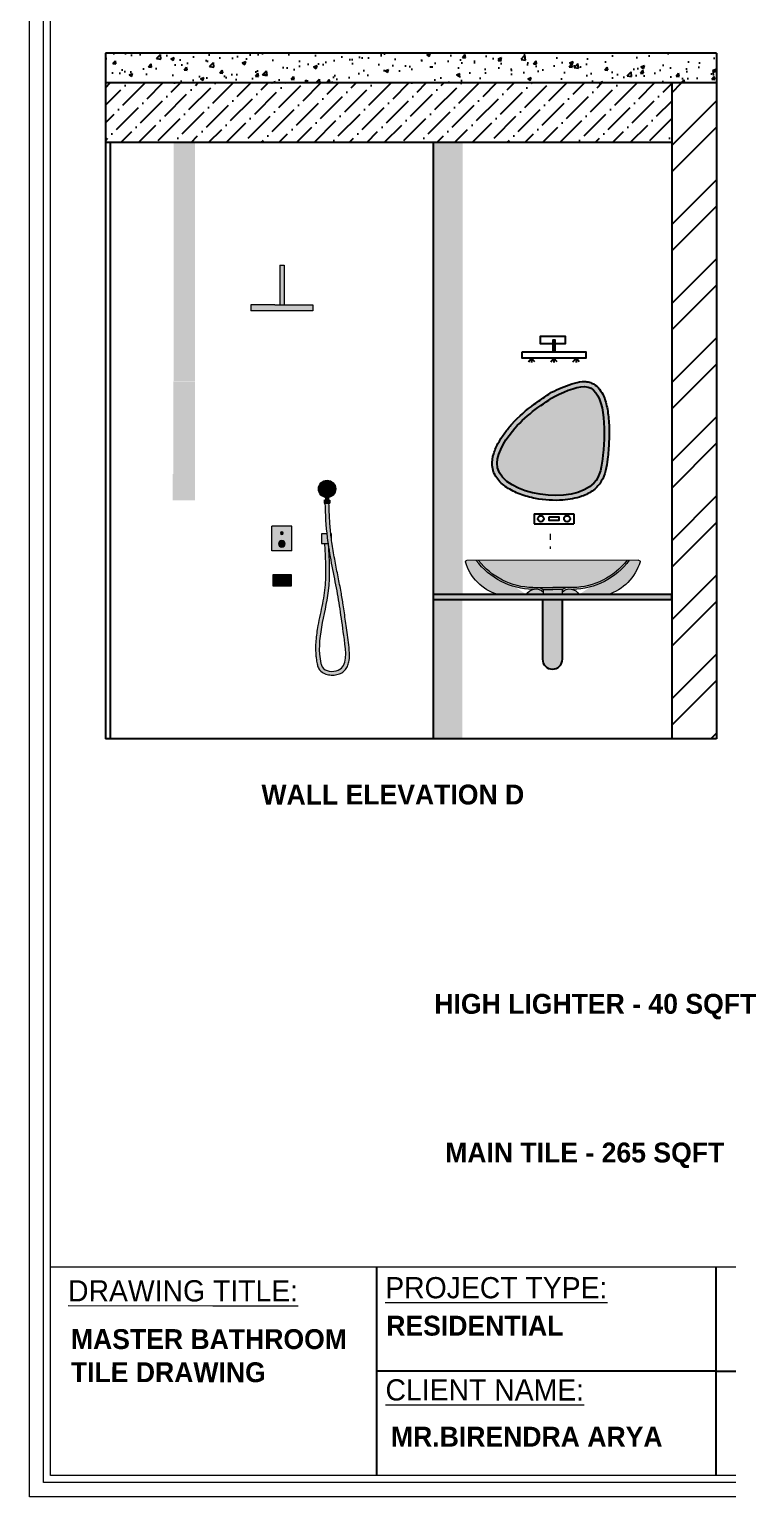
# Model space of a CAD drawing. Header units: inches. Extents: x 9636 to 21597, y -10243 to 557.
# Drawn here: x 15536.9 to 15677.5, y -9707.2 to -9411.8 of the extents above; entities that cross this region are included whole.
import ezdxf

# ---------------------------------------------------------------- set-up
doc = ezdxf.new("R2010")
doc.units = ezdxf.units.IN
doc.header["$MEASUREMENT"] = 0
doc.layers.add('.', color=30, linetype='Continuous')
doc.layers.add('IEL-HATCH-002', color=7, linetype='Continuous')
for name, color, linetype, lineweight in [('FURNI', 140, 'Continuous', 18), ('OUTLINE', 7, 'Continuous', 5), ('WALL', 23, 'Continuous', 15)]:
    doc.layers.add(name, color=color, linetype=linetype, lineweight=lineweight)
doc.styles.add('HEMI', font='stylu.ttf')
pattern_1 = [(0, (47628.2624, 43610.364), (0, 6.985), [5.08, -1.905]), (90, (47628.2624, 43610.364), (-6.985, 4e-16), [5.08, -1.905])]

# ---------------------------------------------------------------- blocks, each defined once
blk = doc.blocks.new('shower panel')
at = {"ltscale": 10, "true_color": 0xc7c8ca, "transparency": 33554687}
h = blk.add_hatch(color=9, dxfattribs=at)
h.dxf.hatch_style = 1
h.paths.add_polyline_path([(5645.21, 3090.33), (5644.31, 3090.33), (5644.31, 3082.34), (5645.21, 3082.34)])
h.paths.add_polyline_path([(5650.99, 3082.34), (5646.2, 3082.34), (5638.53, 3082.34), (5638.53, 3081.14), (5650.99, 3081.14)])
h = blk.add_hatch(color=9, dxfattribs=at)
h.dxf.hatch_style = 1
h.paths.add_polyline_path([(5646.76, 3037.82), (5642.76, 3037.82), (5642.76, 3032.84), (5646.76, 3032.84)])
h.paths.add_polyline_path([(5644.1, 3034.23, -1), (5645.42, 3034.23, -1)], flags=0)
h.paths.add_polyline_path([(5644.5, 3036.41, -1), (5645.02, 3036.41, -1)], flags=0)
h.paths.add_polyline_path([(5644.1, 3034.23, 1), (5645.42, 3034.23, 1)], flags=16)
h.paths.add_polyline_path([(5644.5, 3036.41, 1), (5645.02, 3036.41, 1)], flags=16)
h = blk.add_hatch(color=9, dxfattribs=at)
h.dxf.hatch_style = 1
h.paths.add_polyline_path([(5645.42, 3034.23, 1), (5644.1, 3034.23, 1)])
h.paths.add_polyline_path([(5645.02, 3036.41, 1), (5644.5, 3036.41, 1)])
h = blk.add_hatch(color=9, dxfattribs=at)
h.dxf.hatch_style = 1
h.paths.add_polyline_path([(5646.54, 3028.05), (5642.9, 3028.05), (5642.9, 3025.73), (5646.54, 3025.74)])
h.paths.add_polyline_path([(5644.17, 3026.06), (5644.17, 3026.42), (5643.53, 3026.42), (5643.53, 3027.34), (5645.98, 3027.34), (5645.98, 3026.42), (5645.34, 3026.42), (5645.34, 3026.06)], flags=16)
h = blk.add_hatch(color=9, dxfattribs=at)
h.dxf.hatch_style = 1
h.paths.add_polyline_path([(5645.34, 3026.42), (5644.17, 3026.42), (5644.17, 3026.06), (5645.34, 3026.06)])
h.paths.add_polyline_path([(5645.98, 3027.34), (5643.53, 3027.34), (5643.53, 3026.42), (5645.98, 3026.42)])
at = {"color": 18, "true_color": 0x000000}
for p, q in [((5644.31, 3090.33), (5644.31, 3082.34)), ((5645.21, 3090.33), (5645.21, 3082.34)), ((5646.2, 3082.34), (5638.53, 3082.34)), ((5638.53, 3082.34), (5638.53, 3081.14)), ((5638.53, 3081.14), (5650.99, 3081.14)), ((5646.2, 3082.34), (5650.99, 3082.34)), ((5650.99, 3082.34), (5650.99, 3081.14)), ((5642.76, 3032.84), (5642.76, 3037.82)), ((5642.76, 3037.82), (5646.76, 3037.82)), ((5646.76, 3032.84), (5646.76, 3037.82)), ((5642.76, 3032.84), (5646.76, 3032.84))]:
    blk.add_line(p, q, dxfattribs=at)
at = {"color": 18, "linetype": 'Continuous', "ltscale": 10, "true_color": 0x000000}
blk.add_line((5645.21, 3090.33), (5644.31, 3090.33), dxfattribs=at)
at = {"color": 18, "true_color": 0x000000}
for points in [[(5642.9, 3025.73), (5646.54, 3025.74), (5646.54, 3028.05), (5642.9, 3028.05)], [(5643.53, 3027.34), (5645.98, 3027.34), (5645.98, 3026.42), (5643.53, 3026.42)]]:
    blk.add_lwpolyline(points, close=True, dxfattribs=at)
for centre, radius in [((5644.76, 3036.41), 0.261), ((5644.76, 3034.23), 0.658)]:
    blk.add_circle(centre, radius, dxfattribs=at)
at = {"layer": 'WALL', "color": 18, "linetype": 'Continuous', "ltscale": 10, "true_color": 0x000000}
blk.add_lwpolyline([(5644.17, 3026.42), (5645.34, 3026.42), (5645.34, 3026.06), (5644.17, 3026.06)], close=True, dxfattribs=at)
blk = doc.blocks.new('handshower')
at = {"ltscale": 10, "true_color": 0xc7c8ca, "transparency": 33554687}
h = blk.add_hatch(color=9, dxfattribs=at)
h.dxf.hatch_style = 1
h.paths.add_polyline_path([(5652.82, 3045.31, 1), (5656.3, 3045.31, 1)])
h = blk.add_hatch(color=9, dxfattribs=at)
h.dxf.hatch_style = 1
edge = h.paths.add_edge_path(flags=17)
edge.add_spline(control_points=[(5654.81, 3034.29), (5654.75, 3034.71), (5654.67, 3035.38), (5654.59, 3036.04), (5654.57, 3036.29)], knot_values=[54.194677, 54.194677, 54.194677, 54.194677, 55.45483, 56.187119, 56.187119, 56.187119, 56.187119], degree=3, periodic=0)
edge.add_line((5654.57, 3036.29), (5653.47, 3036.29))
edge.add_line((5653.47, 3036.29), (5653.47, 3034.29))
edge.add_line((5653.47, 3034.29), (5654.81, 3034.29))
edge = h.paths.add_edge_path()
edge.add_spline(control_points=[(5655.47, 3035.05), (5655.41, 3035.47), (5655.36, 3035.88), (5655.32, 3036.29)], knot_values=[54.859322, 54.859322, 54.859322, 54.859322, 56.108997, 56.108997, 56.108997, 56.108997], degree=3, periodic=0)
edge.add_spline(control_points=[(5655.32, 3036.29), (5655.29, 3036.57), (5655.26, 3036.85), (5655.15, 3038.11), (5655.09, 3039.1), (5655, 3040.88), (5654.96, 3041.67), (5654.93, 3042.47)], knot_values=[56.108997, 56.108997, 56.108997, 56.108997, 56.962385, 56.962385, 59.951382, 59.951382, 62.356014, 62.356014, 62.356014, 62.356014], degree=3, periodic=0)
edge.add_line((5654.93, 3042.47), (5654.18, 3042.47))
edge.add_spline(control_points=[(5654.18, 3042.47), (5654.26, 3040.57), (5654.34, 3038.67), (5654.52, 3036.76)], knot_values=[56.654033, 56.654033, 56.654033, 56.654033, 62.384454, 62.384454, 62.384454, 62.384454], degree=3, periodic=0)
edge.add_spline(control_points=[(5654.52, 3036.76), (5654.53, 3036.6), (5654.55, 3036.44), (5654.57, 3036.29)], knot_values=[56.187119, 56.187119, 56.187119, 56.187119, 56.654033, 56.654033, 56.654033, 56.654033], degree=3, periodic=0)
edge.add_spline(control_points=[(5654.57, 3036.29), (5654.59, 3036.04), (5654.64, 3035.61), (5654.69, 3035.18), (5654.72, 3034.99)], knot_values=[54.896824, 54.896824, 54.896824, 54.896824, 55.629113, 56.187119, 56.187119, 56.187119, 56.187119], degree=3, periodic=0)
edge.add_spline(control_points=[(5654.72, 3034.99), (5654.75, 3034.76), (5654.78, 3034.52), (5654.81, 3034.29)], knot_values=[54.194677, 54.194677, 54.194677, 54.194677, 54.896824, 54.896824, 54.896824, 54.896824], degree=3, periodic=0)
edge.add_spline(control_points=[(5654.81, 3034.29), (5654.9, 3033.71), (5654.99, 3033.13), (5655.09, 3032.55)], knot_values=[52.468674, 52.468674, 52.468674, 52.468674, 54.194677, 54.194677, 54.194677, 54.194677], degree=3, periodic=0)
edge.add_spline(control_points=[(5655.09, 3032.55), (5655.5, 3030.1), (5656.05, 3027.58), (5656.49, 3025.21), (5656.51, 3025.12)], knot_values=[44.841361, 44.841361, 44.841361, 44.841361, 52.188713, 52.468674, 52.468674, 52.468674, 52.468674], degree=3, periodic=0)
edge.add_spline(control_points=[(5656.51, 3025.12), (5656.76, 3023.78), (5656.97, 3022.48), (5657.18, 3021.12)], knot_values=[40.510785, 40.510785, 40.510785, 40.510785, 44.841361, 44.841361, 44.841361, 44.841361], degree=3, periodic=0)
edge.add_spline(control_points=[(5657.18, 3021.12), (5657.33, 3020.07), (5657.49, 3018.99), (5657.65, 3017.83)], knot_values=[37.168422, 37.168422, 37.168422, 37.168422, 40.510785, 40.510785, 40.510785, 40.510785], degree=3, periodic=0)
edge.add_spline(control_points=[(5657.65, 3017.83), (5657.77, 3016.94), (5657.96, 3015.61), (5658.16, 3014.13), (5658.21, 3013.68)], knot_values=[33.526078, 33.526078, 33.526078, 33.526078, 36.058959, 37.168422, 37.168422, 37.168422, 37.168422], degree=3, periodic=0)
edge.add_spline(control_points=[(5658.21, 3013.68), (5658.24, 3013.41), (5658.27, 3013.13), (5658.29, 3012.86)], knot_values=[32.853295, 32.853295, 32.853295, 32.853295, 33.526078, 33.526078, 33.526078, 33.526078], degree=3, periodic=0)
edge.add_spline(control_points=[(5658.29, 3012.86), (5658.31, 3012.6), (5658.32, 3012.34), (5658.32, 3012.09)], knot_values=[32.195242, 32.195242, 32.195242, 32.195242, 32.853295, 32.853295, 32.853295, 32.853295], degree=3, periodic=0)
edge.add_spline(control_points=[(5658.32, 3012.09), (5658.33, 3011.91), (5658.32, 3011.74), (5658.31, 3011.57)], knot_values=[31.738138, 31.738138, 31.738138, 31.738138, 32.195242, 32.195242, 32.195242, 32.195242], degree=3, periodic=0)
edge.add_spline(control_points=[(5658.31, 3011.57), (5658.3, 3011.31), (5658.28, 3011.07), (5658.24, 3010.84)], knot_values=[31.055014, 31.055014, 31.055014, 31.055014, 31.738138, 31.738138, 31.738138, 31.738138], degree=3, periodic=0)
edge.add_spline(control_points=[(5658.24, 3010.84), (5658.23, 3010.76), (5658.21, 3010.69), (5658.2, 3010.62)], knot_values=[30.842614, 30.842614, 30.842614, 30.842614, 31.055014, 31.055014, 31.055014, 31.055014], degree=3, periodic=0)
edge.add_spline(control_points=[(5658.2, 3010.62), (5658.18, 3010.54), (5658.16, 3010.46), (5658.14, 3010.39)], knot_values=[30.59947, 30.59947, 30.59947, 30.59947, 30.842614, 30.842614, 30.842614, 30.842614], degree=3, periodic=0)
edge.add_spline(control_points=[(5658.14, 3010.39), (5658.12, 3010.32), (5658.1, 3010.25), (5658.08, 3010.19)], knot_values=[30.388353, 30.388353, 30.388353, 30.388353, 30.59947, 30.59947, 30.59947, 30.59947], degree=3, periodic=0)
edge.add_spline(control_points=[(5658.08, 3010.19), (5658.05, 3010.12), (5658.02, 3010.04), (5657.99, 3009.97)], knot_values=[30.143852, 30.143852, 30.143852, 30.143852, 30.388353, 30.388353, 30.388353, 30.388353], degree=3, periodic=0)
edge.add_spline(control_points=[(5657.99, 3009.97), (5657.97, 3009.91), (5657.94, 3009.86), (5657.91, 3009.8)], knot_values=[29.93379, 29.93379, 29.93379, 29.93379, 30.143852, 30.143852, 30.143852, 30.143852], degree=3, periodic=0)
edge.add_spline(control_points=[(5657.91, 3009.8), (5657.88, 3009.75), (5657.85, 3009.7), (5657.83, 3009.65)], knot_values=[29.750409, 29.750409, 29.750409, 29.750409, 29.93379, 29.93379, 29.93379, 29.93379], degree=3, periodic=0)
edge.add_spline(control_points=[(5657.83, 3009.65), (5657.79, 3009.6), (5657.76, 3009.54), (5657.72, 3009.49)], knot_values=[29.53932, 29.53932, 29.53932, 29.53932, 29.750409, 29.750409, 29.750409, 29.750409], degree=3, periodic=0)
edge.add_spline(control_points=[(5657.72, 3009.49), (5657.7, 3009.46), (5657.67, 3009.44), (5657.65, 3009.41)], knot_values=[29.418133, 29.418133, 29.418133, 29.418133, 29.53932, 29.53932, 29.53932, 29.53932], degree=3, periodic=0)
edge.add_spline(control_points=[(5657.65, 3009.41), (5657.62, 3009.37), (5657.59, 3009.34), (5657.56, 3009.31)], knot_values=[29.267829, 29.267829, 29.267829, 29.267829, 29.418133, 29.418133, 29.418133, 29.418133], degree=3, periodic=0)
edge.add_spline(control_points=[(5657.56, 3009.31), (5657.52, 3009.27), (5657.49, 3009.23), (5657.44, 3009.19)], knot_values=[29.084662, 29.084662, 29.084662, 29.084662, 29.267829, 29.267829, 29.267829, 29.267829], degree=3, periodic=0)
edge.add_spline(control_points=[(5657.44, 3009.19), (5657.42, 3009.17), (5657.39, 3009.14), (5657.36, 3009.12)], knot_values=[28.96291, 28.96291, 28.96291, 28.96291, 29.084662, 29.084662, 29.084662, 29.084662], degree=3, periodic=0)
edge.add_spline(control_points=[(5657.36, 3009.12), (5657.28, 3009.05), (5657.2, 3009), (5657.11, 3008.94)], knot_values=[28.62983, 28.62983, 28.62983, 28.62983, 28.96291, 28.96291, 28.96291, 28.96291], degree=3, periodic=0)
edge.add_spline(control_points=[(5657.11, 3008.94), (5657.07, 3008.92), (5657.04, 3008.9), (5657, 3008.89)], knot_values=[28.507584, 28.507584, 28.507584, 28.507584, 28.62983, 28.62983, 28.62983, 28.62983], degree=3, periodic=0)
edge.add_spline(control_points=[(5657, 3008.89), (5656.95, 3008.86), (5656.88, 3008.83), (5656.82, 3008.8), (5656.81, 3008.8)], knot_values=[28.296705, 28.296705, 28.296705, 28.296705, 28.500267, 28.507584, 28.507584, 28.507584, 28.507584], degree=3, periodic=0)
edge.add_spline(control_points=[(5656.81, 3008.8), (5656.76, 3008.78), (5656.7, 3008.75), (5656.64, 3008.73)], knot_values=[28.114163, 28.114163, 28.114163, 28.114163, 28.296705, 28.296705, 28.296705, 28.296705], degree=3, periodic=0)
edge.add_spline(control_points=[(5656.64, 3008.73), (5656.57, 3008.71), (5656.5, 3008.69), (5656.42, 3008.67)], knot_values=[27.903188, 27.903188, 27.903188, 27.903188, 28.114163, 28.114163, 28.114163, 28.114163], degree=3, periodic=0)
edge.add_spline(control_points=[(5656.42, 3008.67), (5656.34, 3008.65), (5656.25, 3008.64), (5656.16, 3008.62)], knot_values=[27.659043, 27.659043, 27.659043, 27.659043, 27.903188, 27.903188, 27.903188, 27.903188], degree=3, periodic=0)
edge.add_spline(control_points=[(5656.16, 3008.62), (5656.08, 3008.61), (5656, 3008.6), (5655.93, 3008.59)], knot_values=[27.447336, 27.447336, 27.447336, 27.447336, 27.659043, 27.659043, 27.659043, 27.659043], degree=3, periodic=0)
edge.add_spline(control_points=[(5655.93, 3008.59), (5655.83, 3008.59), (5655.74, 3008.58), (5655.65, 3008.58)], knot_values=[27.203462, 27.203462, 27.203462, 27.203462, 27.447336, 27.447336, 27.447336, 27.447336], degree=3, periodic=0)
edge.add_spline(control_points=[(5655.65, 3008.58), (5655.57, 3008.58), (5655.49, 3008.58), (5655.41, 3008.59)], knot_values=[26.992057, 26.992057, 26.992057, 26.992057, 27.203462, 27.203462, 27.203462, 27.203462], degree=3, periodic=0)
edge.add_spline(control_points=[(5655.41, 3008.59), (5655.31, 3008.59), (5655.22, 3008.6), (5655.13, 3008.61)], knot_values=[26.747282, 26.747282, 26.747282, 26.747282, 26.992057, 26.992057, 26.992057, 26.992057], degree=3, periodic=0)
edge.add_spline(control_points=[(5655.13, 3008.61), (5655.05, 3008.62), (5654.97, 3008.64), (5654.89, 3008.65)], knot_values=[26.537116, 26.537116, 26.537116, 26.537116, 26.747282, 26.747282, 26.747282, 26.747282], degree=3, periodic=0)
edge.add_spline(control_points=[(5654.89, 3008.65), (5654.75, 3008.68), (5654.61, 3008.72), (5654.48, 3008.77)], knot_values=[26.142537, 26.142537, 26.142537, 26.142537, 26.537116, 26.537116, 26.537116, 26.537116], degree=3, periodic=0)
edge.add_spline(control_points=[(5654.48, 3008.77), (5654.43, 3008.78), (5654.39, 3008.8), (5654.35, 3008.82)], knot_values=[26.021228, 26.021228, 26.021228, 26.021228, 26.142537, 26.142537, 26.142537, 26.142537], degree=3, periodic=0)
edge.add_spline(control_points=[(5654.35, 3008.82), (5654.26, 3008.86), (5654.18, 3008.9), (5654.09, 3008.95)], knot_values=[25.740864, 25.740864, 25.740864, 25.740864, 26.021228, 26.021228, 26.021228, 26.021228], degree=3, periodic=0)
edge.add_spline(control_points=[(5654.09, 3008.95), (5654.06, 3008.97), (5654.03, 3008.99), (5654, 3009.01)], knot_values=[25.634085, 25.634085, 25.634085, 25.634085, 25.740864, 25.740864, 25.740864, 25.740864], degree=3, periodic=0)
edge.add_spline(control_points=[(5654, 3009.01), (5653.97, 3009.03), (5653.94, 3009.06), (5653.9, 3009.08)], knot_values=[25.513429, 25.513429, 25.513429, 25.513429, 25.634085, 25.634085, 25.634085, 25.634085], degree=3, periodic=0)
edge.add_spline(control_points=[(5653.9, 3009.08), (5653.88, 3009.1), (5653.85, 3009.13), (5653.82, 3009.15)], knot_values=[25.406868, 25.406868, 25.406868, 25.406868, 25.513429, 25.513429, 25.513429, 25.513429], degree=3, periodic=0)
edge.add_spline(control_points=[(5653.82, 3009.15), (5653.79, 3009.18), (5653.77, 3009.2), (5653.74, 3009.23)], knot_values=[25.285802, 25.285802, 25.285802, 25.285802, 25.406868, 25.406868, 25.406868, 25.406868], degree=3, periodic=0)
edge.add_spline(control_points=[(5653.74, 3009.23), (5653.72, 3009.26), (5653.69, 3009.28), (5653.67, 3009.31)], knot_values=[25.179623, 25.179623, 25.179623, 25.179623, 25.285802, 25.285802, 25.285802, 25.285802], degree=3, periodic=0)
edge.add_spline(control_points=[(5653.67, 3009.31), (5653.65, 3009.34), (5653.62, 3009.37), (5653.6, 3009.41)], knot_values=[25.058111, 25.058111, 25.058111, 25.058111, 25.179623, 25.179623, 25.179623, 25.179623], degree=3, periodic=0)
edge.add_spline(control_points=[(5653.6, 3009.41), (5653.59, 3009.43), (5653.57, 3009.46), (5653.55, 3009.49), (5653.55, 3009.49)], knot_values=[24.953418, 24.953418, 24.953418, 24.953418, 25.043234, 25.058111, 25.058111, 25.058111, 25.058111], degree=3, periodic=0)
edge.add_spline(control_points=[(5653.55, 3009.49), (5653.53, 3009.53), (5653.51, 3009.56), (5653.5, 3009.6)], knot_values=[24.833132, 24.833132, 24.833132, 24.833132, 24.953418, 24.953418, 24.953418, 24.953418], degree=3, periodic=0)
edge.add_spline(control_points=[(5653.5, 3009.6), (5653.48, 3009.63), (5653.47, 3009.66), (5653.45, 3009.7)], knot_values=[24.725943, 24.725943, 24.725943, 24.725943, 24.833132, 24.833132, 24.833132, 24.833132], degree=3, periodic=0)
edge.add_spline(control_points=[(5653.45, 3009.7), (5653.44, 3009.73), (5653.43, 3009.77), (5653.42, 3009.81)], knot_values=[24.608323, 24.608323, 24.608323, 24.608323, 24.725943, 24.725943, 24.725943, 24.725943], degree=3, periodic=0)
edge.add_spline(control_points=[(5653.42, 3009.81), (5653.37, 3009.93), (5653.33, 3010.12), (5653.29, 3010.31), (5653.28, 3010.37)], knot_values=[24.035191, 24.035191, 24.035191, 24.035191, 24.425067, 24.608323, 24.608323, 24.608323, 24.608323], degree=3, periodic=0)
edge.add_spline(control_points=[(5653.28, 3010.37), (5653.23, 3010.58), (5653.2, 3010.78), (5653.17, 3010.98)], knot_values=[23.423365, 23.423365, 23.423365, 23.423365, 24.035191, 24.035191, 24.035191, 24.035191], degree=3, periodic=0)
edge.add_spline(control_points=[(5653.17, 3010.98), (5653.13, 3011.23), (5653.09, 3011.48), (5653.07, 3011.73)], knot_values=[22.671311, 22.671311, 22.671311, 22.671311, 23.423365, 23.423365, 23.423365, 23.423365], degree=3, periodic=0)
edge.add_spline(control_points=[(5653.07, 3011.73), (5653.04, 3012.01), (5653.02, 3012.29), (5653.01, 3012.56)], knot_values=[21.840313, 21.840313, 21.840313, 21.840313, 22.671311, 22.671311, 22.671311, 22.671311], degree=3, periodic=0)
edge.add_spline(control_points=[(5653.01, 3012.56), (5653, 3012.89), (5652.99, 3013.22), (5653, 3013.54)], knot_values=[20.855298, 20.855298, 20.855298, 20.855298, 21.840313, 21.840313, 21.840313, 21.840313], degree=3, periodic=0)
edge.add_spline(control_points=[(5653, 3013.54), (5653, 3013.95), (5653.03, 3014.35), (5653.06, 3014.76)], knot_values=[19.631856, 19.631856, 19.631856, 19.631856, 20.855298, 20.855298, 20.855298, 20.855298], degree=3, periodic=0)
edge.add_spline(control_points=[(5653.06, 3014.76), (5653.1, 3015.25), (5653.16, 3015.75), (5653.22, 3016.24)], knot_values=[18.14334, 18.14334, 18.14334, 18.14334, 19.631856, 19.631856, 19.631856, 19.631856], degree=3, periodic=0)
edge.add_spline(control_points=[(5653.22, 3016.24), (5653.3, 3016.75), (5653.38, 3017.25), (5653.47, 3017.76)], knot_values=[16.617957, 16.617957, 16.617957, 16.617957, 18.14334, 18.14334, 18.14334, 18.14334], degree=3, periodic=0)
edge.add_spline(control_points=[(5653.47, 3017.76), (5653.66, 3018.76), (5653.87, 3019.77), (5654.08, 3020.77)], knot_values=[13.582782, 13.582782, 13.582782, 13.582782, 16.617957, 16.617957, 16.617957, 16.617957], degree=3, periodic=0)
edge.add_spline(control_points=[(5654.08, 3020.77), (5654.21, 3021.36), (5654.33, 3021.94), (5654.44, 3022.53)], knot_values=[11.811598, 11.811598, 11.811598, 11.811598, 13.582782, 13.582782, 13.582782, 13.582782], degree=3, periodic=0)
edge.add_spline(control_points=[(5654.44, 3022.53), (5654.55, 3023.14), (5654.66, 3023.75), (5654.74, 3024.36)], knot_values=[9.973889, 9.973889, 9.973889, 9.973889, 11.811598, 11.811598, 11.811598, 11.811598], degree=3, periodic=0)
edge.add_spline(control_points=[(5654.74, 3024.36), (5654.76, 3024.5), (5654.89, 3025.55), (5654.97, 3026.6), (5655, 3027.51)], knot_values=[6.814131, 6.814131, 6.814131, 6.814131, 7.226304, 9.973889, 9.973889, 9.973889, 9.973889], degree=3, periodic=0)
edge.add_spline(control_points=[(5655, 3027.51), (5655.03, 3028.55), (5655.02, 3029.6), (5654.98, 3030.64)], knot_values=[3.691724, 3.691724, 3.691724, 3.691724, 6.814131, 6.814131, 6.814131, 6.814131], degree=3, periodic=0)
edge.add_spline(control_points=[(5654.98, 3030.64), (5654.94, 3031.85), (5654.87, 3033.07), (5654.8, 3034.29)], knot_values=[0.045478, 0.045478, 0.045478, 0.045478, 3.691724, 3.691724, 3.691724, 3.691724], degree=3, periodic=0)
edge.add_line((5654.8, 3034.29), (5654.04, 3034.29))
edge.add_spline(control_points=[(5654.04, 3034.29), (5654.08, 3033.77), (5654.11, 3033.24), (5654.19, 3031.68), (5654.24, 3030.64), (5654.28, 3028.59), (5654.26, 3027.56), (5654.16, 3025.82), (5654.09, 3025.11), (5653.88, 3023.67), (5653.76, 3022.94), (5653.33, 3020.76), (5652.99, 3019.28), (5652.63, 3017.29), (5652.54, 3016.79), (5652.33, 3015.27), (5652.24, 3014.26), (5652.25, 3012.84), (5652.26, 3012.45), (5652.31, 3011.79), (5652.33, 3011.52), (5652.4, 3011.05), (5652.43, 3010.84), (5652.5, 3010.45), (5652.53, 3010.27), (5652.6, 3009.97), (5652.62, 3009.85), (5652.69, 3009.59), (5652.74, 3009.45), (5652.86, 3009.18), (5652.94, 3009.04), (5653.11, 3008.8), (5653.21, 3008.7), (5653.61, 3008.33), (5653.95, 3008.15), (5654.67, 3007.91), (5655.04, 3007.85), (5655.78, 3007.82), (5656.16, 3007.85), (5656.87, 3008), (5657.21, 3008.13), (5657.81, 3008.49), (5658.06, 3008.71), (5658.47, 3009.23), (5658.62, 3009.52), (5658.86, 3010.12), (5658.93, 3010.43), (5659.09, 3011.42), (5659.09, 3012.12), (5658.99, 3013.54), (5658.9, 3014.26), (5658.71, 3015.61), (5658.63, 3016.25), (5658.46, 3017.49), (5658.37, 3018.09), (5658.13, 3019.82), (5657.97, 3020.9), (5657.67, 3022.83), (5657.53, 3023.69), (5657.2, 3025.55), (5657, 3026.57), (5656.59, 3028.64), (5656.37, 3029.7), (5655.96, 3031.89), (5655.76, 3033.04), (5655.55, 3034.47), (5655.5, 3034.76), (5655.47, 3035.05)], knot_values=[0, 0, 0, 0, 1.567068, 1.567068, 4.701204, 4.701204, 7.831507, 7.831507, 10.053613, 10.053613, 12.275719, 12.275719, 16.719932, 16.719932, 18.204245, 18.204245, 21.17287, 21.17287, 22.289722, 22.289722, 23.055672, 23.055672, 23.647988, 23.647988, 24.165265, 24.165265, 24.491359, 24.491359, 24.817452, 24.817452, 25.10916, 25.10916, 25.400868, 25.400868, 26.213079, 26.213079, 27.02529, 27.02529, 27.837501, 27.837501, 28.649712, 28.649712, 29.461923, 29.461923, 30.274134, 30.274134, 31.086345, 31.086345, 32.784906, 32.784906, 34.483466, 34.483466, 36.182027, 36.182027, 37.880588, 37.880588, 41.277709, 41.277709, 44.088792, 44.088792, 47.31031, 47.31031, 50.531827, 50.531827, 53.973389, 53.973389, 54.859322, 54.859322, 54.859322, 54.859322], degree=3, periodic=0)
edge = h.paths.add_edge_path(flags=17)
edge.add_line((5655.47, 3036.29), (5655.32, 3036.29))
edge.add_spline(control_points=[(5655.32, 3036.29), (5655.36, 3035.88), (5655.41, 3035.47), (5655.47, 3035.05)], knot_values=[54.859322, 54.859322, 54.859322, 54.859322, 56.108997, 56.108997, 56.108997, 56.108997], degree=3, periodic=0)
edge.add_line((5655.47, 3035.05), (5655.47, 3036.29))
h = blk.add_hatch(color=9, dxfattribs=at)
h.dxf.hatch_style = 1
h.paths.add_polyline_path([(5654.84, 3043.59, -0.085911), (5654.25, 3043.6), (5654.25, 3043.07), (5654.84, 3043.07)])
h.paths.add_polyline_path([(5655.15, 3043.07), (5653.96, 3043.08), (5653.96, 3042.47), (5655.15, 3042.47)])
at = {"color": 18, "true_color": 0x000000}
for p, q in [((5653.96, 3043.08), (5655.15, 3043.07)), ((5653.96, 3043.08), (5653.96, 3042.47)), ((5653.96, 3042.47), (5655.15, 3042.47)), ((5654.25, 3043.6), (5654.25, 3043.07)), ((5654.84, 3043.59), (5654.84, 3043.07)), ((5655.15, 3043.07), (5655.15, 3042.47))]:
    blk.add_line(p, q, dxfattribs=at)
blk.add_circle((5654.56, 3045.31), 1.74, dxfattribs=at)
at = {"layer": 'WALL', "color": 18, "linetype": 'Continuous', "ltscale": 10, "true_color": 0x000000}
for points in [[(5654.57, 3036.29), (5653.47, 3036.29), (5653.47, 3034.29), (5654.81, 3034.29)], [(5655.47, 3035.05), (5655.47, 3036.29), (5655.32, 3036.29)]]:
    blk.add_lwpolyline(points, dxfattribs=at)
for points, knots in [([(5654.8, 3034.29), (5654.99, 3031.11), (5655.47, 3023.04), (5652.13, 3014.82), (5653.72, 3008.58), (5659, 3008.07), (5657.71, 3017.35), (5656.67, 3025.05), (5654.52, 3034.45), (5654.27, 3040.17), (5654.18, 3042.47)], [0.045478, 0.045478, 0.045478, 0.045478, 9.561715, 24.218447, 24.968295, 28.304021, 34.63554, 45.121321, 55.45483, 62.386499, 62.386499, 62.386499, 62.386499]), ([(5654.04, 3034.29), (5654.08, 3033.77), (5654.11, 3033.24), (5654.19, 3031.68), (5654.24, 3030.64), (5654.28, 3028.59), (5654.26, 3027.56), (5654.16, 3025.82), (5654.09, 3025.11), (5653.88, 3023.67), (5653.76, 3022.94), (5653.33, 3020.76), (5652.99, 3019.28), (5652.63, 3017.29), (5652.54, 3016.79), (5652.33, 3015.27), (5652.24, 3014.26), (5652.25, 3012.84), (5652.26, 3012.45), (5652.31, 3011.79), (5652.33, 3011.52), (5652.4, 3011.05), (5652.43, 3010.84), (5652.5, 3010.45), (5652.53, 3010.27), (5652.6, 3009.97), (5652.62, 3009.85), (5652.69, 3009.59), (5652.74, 3009.45), (5652.86, 3009.18), (5652.94, 3009.04), (5653.11, 3008.8), (5653.21, 3008.7), (5653.61, 3008.33), (5653.95, 3008.15), (5654.67, 3007.91), (5655.04, 3007.85), (5655.78, 3007.82), (5656.16, 3007.85), (5656.87, 3008), (5657.21, 3008.13), (5657.81, 3008.49), (5658.06, 3008.71), (5658.47, 3009.23), (5658.62, 3009.52), (5658.86, 3010.12), (5658.93, 3010.43), (5659.09, 3011.42), (5659.09, 3012.12), (5658.99, 3013.54), (5658.9, 3014.26), (5658.71, 3015.61), (5658.63, 3016.25), (5658.46, 3017.49), (5658.37, 3018.09), (5658.13, 3019.82), (5657.97, 3020.9), (5657.67, 3022.83), (5657.53, 3023.69), (5657.2, 3025.55), (5657, 3026.57), (5656.59, 3028.64), (5656.37, 3029.7), (5655.96, 3031.89), (5655.76, 3033.04), (5655.44, 3035.16), (5655.33, 3036.15), (5655.15, 3038.11), (5655.09, 3039.1), (5655, 3040.88), (5654.96, 3041.67), (5654.93, 3042.47)], [0, 0, 0, 0, 1.567068, 1.567068, 4.701204, 4.701204, 7.831507, 7.831507, 10.053613, 10.053613, 12.275719, 12.275719, 16.719932, 16.719932, 18.204245, 18.204245, 21.17287, 21.17287, 22.289722, 22.289722, 23.055672, 23.055672, 23.647988, 23.647988, 24.165265, 24.165265, 24.491359, 24.491359, 24.817452, 24.817452, 25.10916, 25.10916, 25.400868, 25.400868, 26.213079, 26.213079, 27.02529, 27.02529, 27.837501, 27.837501, 28.649712, 28.649712, 29.461923, 29.461923, 30.274134, 30.274134, 31.086345, 31.086345, 32.784906, 32.784906, 34.483466, 34.483466, 36.182027, 36.182027, 37.880588, 37.880588, 41.277709, 41.277709, 44.088792, 44.088792, 47.31031, 47.31031, 50.531827, 50.531827, 53.973389, 53.973389, 56.962385, 56.962385, 59.951382, 59.951382, 62.356014, 62.356014, 62.356014, 62.356014])]:
    blk.add_open_spline(points, degree=3, knots=knots, dxfattribs=at)
blk = doc.blocks.new('KKU')
h = blk.add_hatch()
h.set_pattern_fill('ANGLE')
h.set_pattern_definition(pattern_1)
h.paths.add_polyline_path([(45768.62, 44314.64), (45768.62, 44314.64), (45768.64, 44314.32), (45769.31, 44314.32), (45769.31, 44314.37, 0.318841), (45769.21, 44314.51, 0.056589)])
h.paths.add_polyline_path([(45768.01, 44314.64, 0.054306), (45767.44, 44314.51, 0.318841), (45767.34, 44314.37), (45767.34, 44314.32), (45767.98, 44314.32)])
at = {"true_color": 0x636466}
h = blk.add_hatch(dxfattribs=at)
h.set_pattern_fill('ANGLE', color=251)
h.set_pattern_definition(pattern_1)
h.paths.add_polyline_path([(45768.43, 44314.66), (45768.41, 44314.91, 0.414214), (45768.3, 44315.02, 0.596402), (45768.22, 44314.91), (45768.2, 44314.66), (45768.1, 44313.48), (45768.52, 44313.48)])
at = {"true_color": 0xadddf7}
h = blk.add_hatch(dxfattribs=at)
h.set_pattern_fill('ANGLE', color=141)
h.set_pattern_definition(pattern_1)
h.paths.add_polyline_path([(45768.94, 44311.91), (45768.89, 44311.97), (45768.8, 44312.03), (45768.68, 44312.07), (45768.52, 44312.1), (45768.36, 44312.12), (45768.18, 44312.11), (45768.02, 44312.09), (45767.88, 44312.05), (45767.77, 44312), (45767.71, 44311.94), (45767.68, 44311.87), (45767.71, 44311.81), (45767.77, 44311.75), (45767.88, 44311.7), (45768.02, 44311.66), (45768.18, 44311.64), (45768.36, 44311.63), (45768.52, 44311.64), (45768.68, 44311.68), (45768.8, 44311.72), (45768.89, 44311.78), (45768.94, 44311.84)])
at = {"true_color": 0xf8f8f6}
h = blk.add_hatch(color=7, dxfattribs=at)
h.dxf.hatch_style = 1
edge = h.paths.add_edge_path()
edge.add_line((45752.59, 44309.35), (45750.71, 44309.35))
edge.add_arc((45750.71, 44309.06), 0.291, 90, 186.6497)
edge.add_arc((45759.94, 44311.92), 9.95, 196.9483, 251.5689)
edge.add_arc((45759.94, 44311.92), 9.95, 251.5689, 252.4848)
edge.add_line((45756.95, 44302.44), (45762.72, 44302.44))
edge.add_arc((45764.61, 44301.47), 2.12, 107.1631, 152.7514, ccw=False)
edge.add_arc((45764.25, 44318.02), 14.52, 216.6386, 268.9611, ccw=False)
at = {"true_color": 0xeaeaeb}
h = blk.add_hatch(color=254, dxfattribs=at)
h.dxf.hatch_style = 1
h.paths.add_polyline_path([(45783.41, 44309.34), (45782.95, 44309.34, -0.226659), (45772.04, 44303.86), (45770.69, 44303.86), (45769.9, 44303.5), (45769.9, 44302.96, -0.278918), (45772.03, 44303.5, 0.232116)])
h.paths.add_polyline_path([(45765.32, 44303.86), (45763.97, 44303.86, -0.226896), (45753.05, 44309.35), (45752.59, 44309.35, 0.232351), (45763.98, 44303.5, -0.278918), (45766.11, 44302.96), (45766.11, 44303.5)])
at = {"true_color": 0xf8f8f6}
h = blk.add_hatch(color=7, dxfattribs=at)
h.dxf.hatch_style = 1
h.paths.add_polyline_path([(45782.95, 44309.34), (45753.05, 44309.35, 0.226896), (45763.97, 44303.86), (45768.01, 44303.86), (45772.04, 44303.86, 0.226659)])
h = blk.add_hatch(color=7, dxfattribs=at)
h.dxf.hatch_style = 1
edge = h.paths.add_edge_path()
edge.add_arc((45785.29, 44309.05), 0.291, 353.3503, 446.5623)
edge.add_line((45785.31, 44309.34), (45783.41, 44309.34))
edge.add_arc((45771.76, 44318.02), 14.52, 271.0389, 323.3104, ccw=False)
edge.add_arc((45771.4, 44301.47), 2.12, 27.2486, 72.8369, ccw=False)
edge.add_line((45773.29, 44302.44), (45779.06, 44302.44))
edge.add_arc((45776.07, 44311.93), 9.95, 287.5048, 288.4107)
edge.add_arc((45776.07, 44311.93), 9.95, 288.4107, 342.9821)
at = {"true_color": 0xeaeaeb}
h = blk.add_hatch(color=254, dxfattribs=at)
h.dxf.hatch_style = 1
h.paths.add_polyline_path([(45766.11, 44302.96, 0.509126), (45762.72, 44302.44), (45766.11, 44302.44)])
h.paths.add_polyline_path([(45769.9, 44302.96), (45769.9, 44302.44), (45773.29, 44302.44, 0.509126)])
at = {"true_color": 0xf8f8f6}
h = blk.add_hatch(color=7, dxfattribs=at)
h.dxf.hatch_style = 1
h.paths.add_polyline_path([(45769.9, 44303.5), (45768.01, 44303.5), (45766.11, 44303.5), (45766.11, 44302.44), (45769.9, 44302.44)])
h.paths.add_polyline_path([(45770.69, 44303.86), (45768.01, 44303.86), (45765.32, 44303.86), (45766.11, 44303.5), (45768.01, 44303.5), (45769.9, 44303.5)])
for p, q in [((45750.71, 44309.35, 0), (45785.31, 44309.34, 0)), ((45756.95, 44302.44, 0), (45779.06, 44302.44, 0)), ((45756.95, 44302.44, 0), (45779.06, 44302.44, 0))]:
    blk.add_line(p, q)
at = {"color": 18, "true_color": 0x000000}
for p, q in [((45763.97, 44303.86, 0), (45768.01, 44303.86, 0)), ((45765.32, 44303.86, 0), (45766.11, 44303.5, 0)), ((45766.11, 44303.5, 0), (45766.11, 44302.44, 0)), ((45766.11, 44303.5, 0), (45768.01, 44303.5, 0)), ((45772.04, 44303.86, 0), (45768.01, 44303.86, 0)), ((45769.9, 44303.5, 0), (45768.01, 44303.5, 0)), ((45770.69, 44303.86, 0), (45769.9, 44303.5, 0)), ((45769.9, 44303.5, 0), (45769.9, 44302.44, 0))]:
    blk.add_line(p, q, dxfattribs=at)
for centre, radius, start, end in [((45750.71, 44309.06, 0), 0.291, 90, 186.6497), ((45759.94, 44311.92, 0), 9.95, 196.9483, 252.4848), ((45764.25, 44318.02, 0), 14.52, 216.6386, 268.9611), ((45764.25, 44318.02, 0), 14.16, 217.7416, 268.8765), ((45771.76, 44318.02, 0), 14.52, 271.0389, 323.3104), ((45771.76, 44318.02, 0), 14.16, 271.1235, 322.2068), ((45776.07, 44311.93, 0), 9.95, 287.5048, 342.9821), ((45785.29, 44309.05, 0), 0.291, 353.3503, 86.5623), ((45764.61, 44301.47, 0), 2.12, 44.8241, 152.7514), ((45771.4, 44301.47, 0), 2.12, 27.2486, 135.1759)]:
    blk.add_arc(centre, radius, start, end, dxfattribs=at)
blk = doc.blocks.new('ETHBF')
at = {"layer": '.'}
h = blk.add_hatch(color=35, dxfattribs=at)
h.dxf.hatch_style = 1
edge = h.paths.add_edge_path()
edge.add_spline(control_points=[(7475.19, -1054.02), (7477.73, -1052.86), (7482.74, -1050.55), (7484.53, -1054.58), (7484.94, -1057.14)], knot_values=[51.598522, 51.598522, 51.598522, 51.598522, 58.633537, 65.509295, 65.509295, 65.509295, 65.509295], degree=3, periodic=0)
edge.add_line((7484.94, -1057.14), (7485.95, -1057.14))
edge.add_spline(control_points=[(7485.95, -1057.14), (7485.9, -1056.84), (7485.85, -1056.54), (7485.6, -1055.28), (7485.32, -1054.38), (7484.67, -1053.1), (7484.38, -1052.65), (7483.64, -1051.87), (7483.2, -1051.55), (7482.4, -1051.21), (7482.08, -1051.13), (7481.43, -1051.04), (7481.11, -1051.04), (7480.1, -1051.1), (7479.41, -1051.26), (7478, -1051.71), (7477.28, -1052), (7475.97, -1052.57), (7475.37, -1052.84), (7474.64, -1053.19)], knot_values=[51.46633, 51.46633, 51.46633, 51.46633, 52.224086, 52.224086, 54.793471, 54.793471, 56.392584, 56.392584, 57.991697, 57.991697, 58.940668, 58.940668, 59.88964, 59.88964, 61.877833, 61.877833, 63.866026, 63.866026, 65.509295, 65.509295, 65.509295, 65.509295], degree=3, periodic=0)
edge.add_spline(control_points=[(7474.64, -1053.19), (7474.25, -1053.45), (7473.87, -1053.7), (7472.7, -1054.49), (7471.92, -1055.02), (7469.59, -1056.74), (7468.06, -1058.03), (7466.15, -1060.16), (7465.68, -1060.74), (7464.79, -1061.96), (7464.36, -1062.6), (7463.57, -1064), (7463.22, -1064.77), (7462.75, -1066.35), (7462.62, -1067.15), (7462.72, -1068.4), (7462.82, -1068.84), (7463.13, -1069.68), (7463.34, -1070.07), (7464.11, -1071.17), (7464.8, -1071.8), (7466.39, -1072.88), (7467.3, -1073.33), (7469.27, -1074.07), (7470.32, -1074.36), (7473.21, -1074.91), (7475.1, -1075.03), (7478.24, -1074.8), (7479.54, -1074.55), (7481.58, -1073.82), (7482.38, -1073.41), (7483.4, -1072.63), (7483.7, -1072.36), (7484.22, -1071.76), (7484.45, -1071.44), (7485.04, -1070.44), (7485.3, -1069.73), (7485.69, -1068.23), (7485.81, -1067.44), (7485.97, -1066.07), (7486.02, -1065.49), (7486.12, -1064.3), (7486.15, -1063.69), (7486.23, -1061.84), (7486.24, -1060.58), (7486.13, -1058.6), (7486.05, -1057.85), (7485.95, -1057.14)], knot_values=[0, 0, 0, 0, 1.439235, 1.439235, 4.317704, 4.317704, 10.074643, 10.074643, 12.009537, 12.009537, 13.944431, 13.944431, 16.138906, 16.138906, 18.333382, 18.333382, 19.544461, 19.544461, 20.75554, 20.75554, 23.214219, 23.214219, 25.672897, 25.672897, 28.131576, 28.131576, 32.215055, 32.215055, 35.274262, 35.274262, 37.569125, 37.569125, 38.628849, 38.628849, 39.688574, 39.688574, 41.777266, 41.777266, 43.865958, 43.865958, 45.313143, 45.313143, 46.760329, 46.760329, 49.6547, 49.6547, 51.46633, 51.46633, 51.46633, 51.46633], degree=3, periodic=0)
edge.add_line((7485.95, -1057.14), (7484.94, -1057.14))
edge.add_spline(control_points=[(7484.94, -1057.14), (7485.36, -1059.8), (7485.18, -1065.76), (7483.25, -1076.61), (7459.23, -1073.15), (7467.17, -1059.33), (7472.25, -1055.97), (7475.19, -1054.02)], knot_values=[0, 0, 0, 0, 7.143426, 13.050648, 32.699963, 40.652006, 51.598522, 51.598522, 51.598522, 51.598522], degree=3, periodic=0)
at = {"layer": '.', "true_color": 0xadddf7}
h = blk.add_hatch(color=141, dxfattribs=at)
h.dxf.hatch_style = 1
edge = h.paths.add_edge_path()
edge.add_spline(control_points=[(7475.19, -1054.02), (7472.25, -1055.97), (7467.17, -1059.33), (7459.23, -1073.15), (7483.25, -1076.61), (7485.18, -1065.76), (7485.36, -1059.8), (7484.94, -1057.14)], knot_values=[0, 0, 0, 0, 10.946516, 18.898559, 38.547875, 44.455097, 51.598522, 51.598522, 51.598522, 51.598522], degree=3, periodic=0)
edge.add_spline(control_points=[(7484.94, -1057.14), (7484.53, -1054.58), (7482.74, -1050.55), (7477.73, -1052.86), (7475.19, -1054.02)], knot_values=[51.598522, 51.598522, 51.598522, 51.598522, 58.474281, 65.509295, 65.509295, 65.509295, 65.509295], degree=3, periodic=0)
blk.add_open_spline([(7474.64, -1053.19), (7474.25, -1053.45), (7473.87, -1053.7), (7472.7, -1054.49), (7471.92, -1055.02), (7469.59, -1056.74), (7468.06, -1058.03), (7466.15, -1060.16), (7465.68, -1060.74), (7464.79, -1061.96), (7464.36, -1062.6), (7463.57, -1064), (7463.22, -1064.77), (7462.75, -1066.35), (7462.62, -1067.15), (7462.72, -1068.4), (7462.82, -1068.84), (7463.13, -1069.68), (7463.34, -1070.07), (7464.11, -1071.17), (7464.8, -1071.8), (7466.39, -1072.88), (7467.3, -1073.33), (7469.27, -1074.07), (7470.32, -1074.36), (7473.21, -1074.91), (7475.1, -1075.03), (7478.24, -1074.8), (7479.54, -1074.55), (7481.58, -1073.82), (7482.38, -1073.41), (7483.4, -1072.63), (7483.7, -1072.36), (7484.22, -1071.76), (7484.45, -1071.44), (7485.04, -1070.44), (7485.3, -1069.73), (7485.69, -1068.23), (7485.81, -1067.44), (7485.97, -1066.07), (7486.02, -1065.49), (7486.12, -1064.3), (7486.15, -1063.69), (7486.23, -1061.84), (7486.24, -1060.58), (7486.11, -1058.28), (7485.99, -1057.23), (7485.6, -1055.28), (7485.32, -1054.38), (7484.67, -1053.1), (7484.38, -1052.65), (7483.64, -1051.87), (7483.2, -1051.55), (7482.4, -1051.21), (7482.08, -1051.13), (7481.43, -1051.04), (7481.11, -1051.04), (7480.1, -1051.1), (7479.41, -1051.26), (7478, -1051.71), (7477.28, -1052), (7475.97, -1052.57), (7475.37, -1052.84), (7474.64, -1053.19)], degree=3, knots=[0, 0, 0, 0, 1.439235, 1.439235, 4.317704, 4.317704, 10.074643, 10.074643, 12.009537, 12.009537, 13.944431, 13.944431, 16.138906, 16.138906, 18.333382, 18.333382, 19.544461, 19.544461, 20.75554, 20.75554, 23.214219, 23.214219, 25.672897, 25.672897, 28.131576, 28.131576, 32.215055, 32.215055, 35.274262, 35.274262, 37.569125, 37.569125, 38.628849, 38.628849, 39.688574, 39.688574, 41.777266, 41.777266, 43.865958, 43.865958, 45.313143, 45.313143, 46.760329, 46.760329, 49.6547, 49.6547, 52.224086, 52.224086, 54.793471, 54.793471, 56.392584, 56.392584, 57.991697, 57.991697, 58.940668, 58.940668, 59.88964, 59.88964, 61.877833, 61.877833, 63.866026, 63.866026, 65.509295, 65.509295, 65.509295, 65.509295])
blk.add_spline([(7475.19, -1054.02), (7466.76, -1061.01), (7463.76, -1068.37), (7483.16, -1071.46), (7484.98, -1065.84), (7481.97, -1052.15), (7475.19, -1054.02)], degree=3)

msp = doc.modelspace()

# ---------------------------------------------------------------- hatches: boundary and pattern name
at = {"layer": 'IEL-HATCH-002', "transparency": 33554687}
h = msp.add_hatch(dxfattribs=at)
h.set_pattern_fill('AR-CONC', color=9)
h.set_pattern_definition([(50, (5052.257, -5014.328), (7.1726018, -0.6275213), [0.75, -8.25]), (355, (5052.257, -5014.328), (-1.3875133, 7.5219213), [0.6, -6.6]), (100.451444, (5052.855, -5014.38), (5.7850885, 6.8944), [0.637402, -7.011421]), (46.1842, (5052.257, -5012.328), (10.672413, -1.655193), [1.125, -12.375]), (96.63564, (5053.146, -5012.466), (9.346619, 9.741186), [0.956103, -10.517138]), (351.18416, (5052.257, -5012.328), (9.346619, 9.741186), [0.9, -9.9]), (21, (5053.257, -5012.828), (5.9690705, -4.026189), [0.75, -8.25]), (326, (5053.257, -5012.828), (2.4331533, 7.2515005), [0.6, -6.6]), (71.451445, (5053.7544, -5013.1634), (8.4022238, 3.2253115), [0.637402, -7.011421]), (37.5, (5052.257, -5014.328), (0.12159855, 3.32893854), [0, -6.52, 0, -6.7, 0, -6.625]), (7.5, (5052.257, -5014.328), (2.6306954, 3.9441171), [0, -3.82, 0, -6.37, 0, -2.525]), (327.5, (5050.027, -5014.328), (5.33822436, -0.2255487), [0, -2.5, 0, -7.8, 0, -10.35]), (317.5, (5049.027, -5014.328), (5.8318617, 1.0010498), [0, -3.25, 0, -5.18, 0, -7.35])])
h.paths.add_polyline_path([(15675.23, -9416.62), (15552.23, -9416.62), (15552.23, -9422.62), (15675.23, -9422.62)])
at = {"layer": 'IEL-HATCH-002', "true_color": 0xafd9aa, "transparency": 33554687}
h = msp.add_hatch(dxfattribs=at)
h.set_pattern_fill('ANSI36', color=9, scale=20)
h.set_pattern_definition([(45, (5023.8587, -5014.328), (1.3258252, 4.8613591), [6.25, -1.25, 0, -1.25])])
h.paths.add_polyline_path([(15666.23, -9422.62), (15552.23, -9422.62), (15552.23, -9434.62), (15666.23, -9434.62)])
at = {"layer": 'IEL-HATCH-002', "true_color": 0xf27172, "transparency": 33554687}
h = msp.add_hatch(dxfattribs=at)
h.set_pattern_fill('ANSI32', color=11, scale=30)
h.set_pattern_definition([(45, (5052.257, -5014.328), (-7.954951, 7.954951), []), (45, (5057.56, -5014.328), (-7.954951, 7.954951), [])])
h.paths.add_polyline_path([(15675.23, -9422.62), (15666.23, -9422.62), (15666.23, -9554.62), (15675.23, -9554.62)])
at = {"layer": 'IEL-HATCH-002', "transparency": 33554687}
h = msp.add_hatch(color=256, dxfattribs=at)
h.dxf.hatch_style = 1
h.set_gradient(color1=(214, 208, 194), color2=(237, 238, 153))
h.paths.add_polyline_path([(15570.25, -9482.65), (15565.89, -9482.65), (15565.89, -9501.36), (15570.25, -9501.36)])
h.paths.add_polyline_path([(15570.25, -9458.66), (15565.99, -9458.66), (15565.99, -9482.64), (15570.25, -9482.64)])
h.paths.add_polyline_path([(15570.25, -9434.66), (15566.01, -9434.66), (15566.01, -9458.65), (15570.25, -9458.65)])
h.paths.add_polyline_path([(15570.25, -9501.36), (15565.79, -9501.36), (15565.79, -9506.63), (15570.25, -9506.63)])
h = msp.add_hatch(color=256, dxfattribs=at)
h.dxf.hatch_style = 1
h.set_gradient(color1=(248, 246, 176), color2=(214, 208, 194))
h.paths.add_polyline_path([(15624.11, -9526.62), (15618.23, -9526.62), (15618.23, -9554.62), (15624.11, -9554.62)])
h.paths.add_polyline_path([(15624.14, -9434.62), (15618.23, -9434.62), (15618.23, -9525.62), (15624.14, -9525.62)])
h.paths.add_polyline_path([(15624.13, -9525.62), (15618.23, -9525.62), (15618.23, -9526.62), (15624.13, -9526.62)])
h = msp.add_hatch(color=9, dxfattribs=at)
h.dxf.hatch_style = 1
edge = h.paths.add_edge_path()
edge.add_line((15644.17, -9526.62), (15640.17, -9526.62))
edge.add_line((15640.17, -9526.62), (15640.17, -9538.62))
edge.add_arc((15642.17, -9538.62), 2, 180, 360)
edge.add_line((15644.17, -9538.62), (15644.17, -9526.62))
h.paths.add_polyline_path([(15666.23, -9525.62), (15618.23, -9525.62), (15618.23, -9526.62), (15666.23, -9526.62)])

# ---------------------------------------------------------------- linework, layer by layer
at = {"color": 152, "true_color": 0x2776bb}
for p, q in [((15552.23, -9416.62), (15552.23, -9554.62)), ((15553.23, -9434.62), (15553.23, -9554.62))]:
    msp.add_line(p, q, dxfattribs=at)
at = {"color": 18, "true_color": 0x000000}
for p, q in [((15675.23, -9416.62), (15552.23, -9416.62)), ((15675.23, -9416.62), (15675.23, -9554.62)), ((15675.23, -9422.62), (15552.23, -9422.62)), ((15666.23, -9422.62), (15666.23, -9554.62)), ((15666.23, -9434.62), (15552.23, -9434.62)), ((15618.23, -9434.62), (15618.23, -9554.62)), ((15638.52, -9509.35), (15646.52, -9509.35)), ((15638.52, -9509.35), (15638.52, -9511.35)), ((15646.52, -9509.35), (15646.52, -9511.35)), ((15638.52, -9511.35), (15646.52, -9511.35)), ((15675.23, -9554.62), (15552.23, -9554.62)), ((15606.79, -9660.96), (15606.79, -9702.91)), ((15675.1, -9660.96), (15675.1, -9702.91)), ((15675.1, -9681.93), (15606.79, -9681.93)), ((15675.1, -9681.93), (15743.05, -9681.93))]:
    msp.add_line(p, q, dxfattribs=at)
at = {"color": 1, "ltscale": 10}
for p, q in [((15637.39, -9478.78), (15638.03, -9478.01)), ((15638.03, -9478.01), (15638.03, -9478.89)), ((15638.67, -9478.78), (15638.03, -9478.01)), ((15641.88, -9478.78), (15642.52, -9478.01)), ((15642.52, -9478.01), (15642.52, -9478.89)), ((15643.16, -9478.78), (15642.52, -9478.01)), ((15646.34, -9478.78), (15646.98, -9478.01)), ((15646.98, -9478.01), (15646.98, -9478.89)), ((15647.63, -9478.78), (15646.98, -9478.01))]:
    msp.add_line(p, q, dxfattribs=at)
at = {"color": 250, "ltscale": 10, "elevation": 0}
msp.add_lwpolyline([(15642.28, -9475.15), (15639.83, -9475.15), (15639.83, -9473.6), (15644.77, -9473.6), (15644.77, -9475.15), (15642.76, -9475.15)], dxfattribs=at)
for points in [[(15642.28, -9476.75), (15642.76, -9476.75), (15642.76, -9474.4), (15642.28, -9474.4)], [(15636.13, -9476.75), (15648.92, -9476.75), (15648.92, -9478.01), (15636.13, -9478.01)]]:
    msp.add_lwpolyline(points, close=True, dxfattribs=at)
at = {"color": 18, "true_color": 0x000000, "elevation": 0}
msp.add_lwpolyline([(15641.54, -9509.96), (15643.51, -9509.96), (15643.51, -9510.68), (15641.54, -9510.68)], close=True, dxfattribs=at)
msp.add_lwpolyline([(15618.23, -9526.62), (15666.23, -9526.62), (15666.23, -9525.62), (15618.23, -9525.62)], close=True)
msp.add_lwpolyline([(15640.23, -9526.62), (15640.23, -9538.62, 1), (15644.23, -9538.62), (15644.23, -9526.62)], format="xyb")
at = {"color": 18, "true_color": 0x000000}
for centre in [(15639.88, -9510.33), (15645.17, -9510.33)]:
    msp.add_circle(centre, 0.6, dxfattribs=at)
at = {"layer": 'FURNI', "color": 18, "true_color": 0x000000}
msp.add_line((15874.43, -9660.96), (15541.2, -9660.96), dxfattribs=at)
for points in [[(15536.93, -9707.18), (15536.93, -9228.91), (15878.7, -9228.91), (15878.7, -9707.18)], [(15539.77, -9704.33), (15539.77, -9231.75), (15875.85, -9231.75), (15875.85, -9704.33)], [(15541.2, -9702.91), (15541.2, -9233.17), (15874.43, -9233.17), (15874.43, -9702.91)]]:
    msp.add_lwpolyline(points, close=True, dxfattribs=at)

# ---------------------------------------------------------------- block references
msp.add_blockref('ETHBF', (8167.42, -8431.69))
at = {"layer": 'OUTLINE', "color": 18, "lineweight": 0, "true_color": 0x000000, "xscale": -1}
msp.add_blockref('KKU', (61410.29, -53828.06, 0), dxfattribs=at)
at = {"layer": 'WALL', "color": 18, "linetype": 'Continuous', "true_color": 0x000000, "xscale": -1}
msp.add_blockref('shower panel', (21232.53, -12549.64), dxfattribs=at)
at = {"layer": 'WALL', "color": 18, "linetype": 'Continuous', "true_color": 0x000000, "rotation": 3.266352308176521e-05}
msp.add_blockref('handshower', (9942.3, -12549.65), dxfattribs=at)

# ---------------------------------------------------------------- texts
at = {"color": 1, "lineweight": 15, "char_height": 4, "width": 81.1585, "attachment_point": 3, "rotation": 0.0094, "style": 'HEMI'}
for s, insert in [('\\pxqc;{\\fStylus BT|b1|i0|c0|p34;WALL ELEVATION D}', (15650.68, -9563.85)), ('\\pxqc;{\\fStylus BT|b1|i0|c0|p34;HIGH LIGHTER - 40 SQFT}', (15691.43, -9605.97)), ('\\pxqc;{\\fStylus BT|b1|i0|c0|p34;MAIN TILE - 265 SQFT}', (15689.3, -9635.9))]:
    msp.add_mtext(s, dxfattribs=dict(at, insert=insert))
at = {"lineweight": 15, "attachment_point": 1, "rotation": 359.9906, "style": 'HEMI'}
for s, insert, char_height, width in [('{\\LDRAWING TITLE:}', (15544.72, -9663.61), 4.269, 47.5331), ('{\\LPROJECT TYPE:}', (15608.57, -9662.98), 4.269, 44.8425), ('{\\fStylus BT|b1|i0|c0|p34;RESIDENTIAL}', (15608.77, -9670.76), 4, 67.4341), ('{\\fStylus BT|b1|i0|c0|p34;MASTER BATHROOM \\PTILE DRAWING}', (15545.29, -9673.46), 4, 67.4341), ('{\\LCLIENT NAME:}', (15608.62, -9683.55), 4.269, 44.1087), ('{\\fStylus BT|b1|i0|c0|p34;MR.BIRENDRA ARYA}', (15609.72, -9693.1), 4, 67.4341)]:
    msp.add_mtext(s, dxfattribs=dict(at, insert=insert, char_height=char_height, width=width))

doc.saveas('drawing.dxf')
